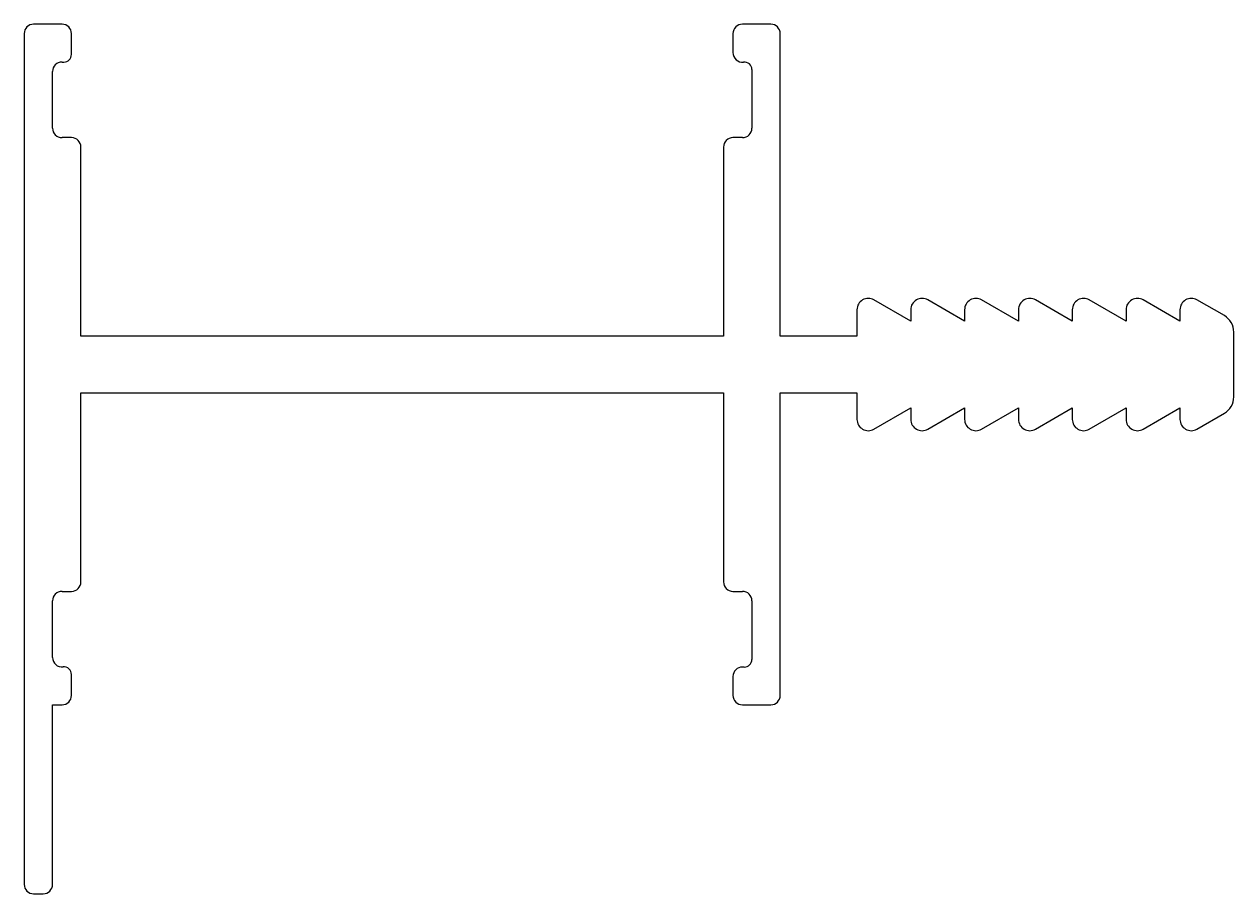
# Model space of a CAD drawing. Extents: x 2359.9 to 2391.9, y 1200.9 to 1223.9.
import ezdxf

# ---------------------------------------------------------------- set-up
doc = ezdxf.new("R2010")
doc.units = 0
doc.layers.get('0').update_dxf_attribs({"linetype": 'CONTINUOUS'})

msp = doc.modelspace()

# ---------------------------------------------------------------- linework, layer by layer
for p, q in [((2360.876, 1223.866), (2360.126, 1223.866)), ((2379.626, 1223.866), (2378.876, 1223.866)), ((2359.876, 1223.616), (2359.876, 1201.118)), ((2361.126, 1223.066), (2361.126, 1223.616)), ((2378.626, 1223.616), (2378.626, 1223.116)), ((2379.876, 1215.616), (2379.876, 1223.616)), ((2360.876, 1222.866), (2360.926, 1222.866)), ((2360.626, 1221.116), (2360.626, 1222.616)), ((2379.126, 1222.666), (2379.126, 1221.116)), ((2361.126, 1220.866), (2360.876, 1220.866)), ((2378.876, 1220.866), (2378.626, 1220.866)), ((2361.376, 1215.616), (2361.376, 1220.616)), ((2378.376, 1220.616), (2378.376, 1215.616)), ((2383.33, 1216.014), (2382.356, 1216.576)), ((2384.754, 1216.014), (2383.78, 1216.576)), ((2386.179, 1216.014), (2385.204, 1216.576)), ((2387.603, 1216.014), (2386.629, 1216.576)), ((2389.027, 1216.014), (2388.053, 1216.576)), ((2390.451, 1216.014), (2389.477, 1216.576)), ((2391.626, 1216.158), (2390.901, 1216.576)), ((2381.906, 1216.316), (2381.906, 1215.616)), ((2383.33, 1216.316), (2383.33, 1216.014)), ((2384.754, 1216.316), (2384.754, 1216.014)), ((2386.179, 1216.316), (2386.179, 1216.014)), ((2387.603, 1216.316), (2387.603, 1216.014)), ((2389.027, 1216.316), (2389.027, 1216.014)), ((2390.451, 1216.316), (2390.451, 1216.014)), ((2391.876, 1214.008), (2391.876, 1215.725)), ((2378.376, 1215.616), (2361.376, 1215.616)), ((2381.906, 1215.616), (2379.876, 1215.616)), ((2361.376, 1209.116), (2361.376, 1214.116)), ((2361.376, 1214.116), (2378.376, 1214.116)), ((2378.376, 1214.116), (2378.376, 1209.116)), ((2379.876, 1206.116), (2379.876, 1214.116)), ((2379.876, 1214.116), (2381.906, 1214.116)), ((2381.906, 1214.116), (2381.906, 1213.416)), ((2382.356, 1213.156), (2383.33, 1213.719)), ((2383.33, 1213.719), (2383.33, 1213.416)), ((2383.78, 1213.156), (2384.754, 1213.719)), ((2384.754, 1213.719), (2384.754, 1213.416)), ((2385.204, 1213.156), (2386.179, 1213.719)), ((2386.179, 1213.719), (2386.179, 1213.416)), ((2386.629, 1213.156), (2387.603, 1213.719)), ((2387.603, 1213.719), (2387.603, 1213.416)), ((2388.053, 1213.156), (2389.027, 1213.719)), ((2389.027, 1213.719), (2389.027, 1213.416)), ((2389.477, 1213.156), (2390.451, 1213.719)), ((2390.451, 1213.719), (2390.451, 1213.416)), ((2390.901, 1213.156), (2391.626, 1213.575)), ((2360.876, 1208.866), (2361.126, 1208.866)), ((2378.626, 1208.866), (2378.876, 1208.866)), ((2360.626, 1207.116), (2360.626, 1208.616)), ((2379.126, 1208.616), (2379.126, 1207.066)), ((2378.926, 1206.866), (2378.876, 1206.866)), ((2361.126, 1206.116), (2361.126, 1206.666)), ((2378.626, 1206.616), (2378.626, 1206.116)), ((2360.626, 1201.118), (2360.626, 1205.866)), ((2360.626, 1205.866), (2360.876, 1205.866)), ((2378.876, 1205.866), (2379.626, 1205.866)), ((2360.126, 1200.868), (2360.376, 1200.868))]:
    msp.add_line(p, q)
for centre, radius, start, end in [((2360.126, 1223.616), 0.25, 90, 180), ((2360.876, 1223.616), 0.25, 0, 90), ((2378.876, 1223.616), 0.25, 90, 180), ((2379.626, 1223.616), 0.25, 0, 90), ((2360.926, 1223.066), 0.2, 270, 360), ((2378.876, 1223.113), 0.25, 179.361, 276.4143), ((2360.876, 1222.616), 0.25, 90, 180), ((2378.926, 1222.666), 0.2, 360, 96.3402), ((2360.876, 1221.116), 0.25, 180, 270), ((2361.126, 1220.616), 0.25, 0, 90), ((2378.626, 1220.616), 0.25, 90, 180), ((2378.876, 1221.116), 0.25, 270, 0), ((2382.206, 1216.316), 0.3, 60, 180), ((2383.63, 1216.316), 0.3, 60, 180), ((2385.054, 1216.316), 0.3, 60, 180), ((2386.479, 1216.316), 0.3, 60, 180), ((2387.903, 1216.316), 0.3, 60, 180), ((2389.327, 1216.316), 0.3, 60, 180), ((2390.751, 1216.316), 0.3, 60, 180), ((2391.376, 1215.725), 0.5, 0, 60), ((2391.376, 1214.008), 0.5, 300, 360), ((2382.206, 1213.416), 0.3, 180, 300), ((2383.63, 1213.416), 0.3, 180, 300), ((2385.054, 1213.416), 0.3, 180, 300), ((2386.479, 1213.416), 0.3, 180, 300), ((2387.903, 1213.416), 0.3, 180, 300), ((2389.327, 1213.416), 0.3, 180, 300), ((2390.751, 1213.416), 0.3, 180, 300), ((2361.126, 1209.116), 0.25, 270, 0), ((2378.626, 1209.116), 0.25, 180, 270), ((2360.876, 1208.616), 0.25, 90, 180), ((2378.876, 1208.616), 0.25, 360, 90), ((2360.876, 1207.116), 0.25, 180, 276.3402), ((2378.926, 1207.066), 0.2, 270, 0), ((2360.926, 1206.669), 0.2, 359.2011, 96.434), ((2378.876, 1206.616), 0.25, 90, 180), ((2360.876, 1206.116), 0.25, 270, 0), ((2378.876, 1206.116), 0.25, 180, 270), ((2379.626, 1206.116), 0.25, 270, 0), ((2360.126, 1201.118), 0.25, 180, 270), ((2360.376, 1201.118), 0.25, 270, 0)]:
    msp.add_arc(centre, radius, start, end)

doc.saveas('drawing.dxf')
